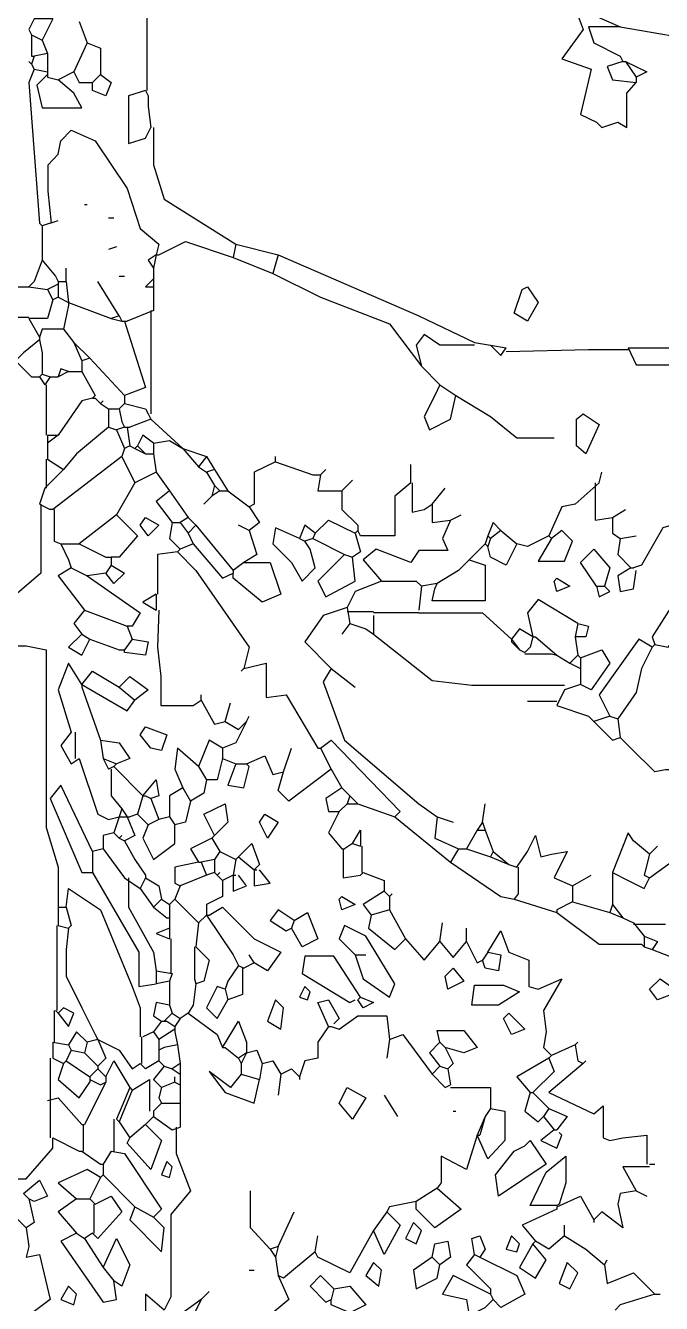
# Model space of a CAD drawing. Header units: metres. Extents: x -3.5 to 3.6, y -0.1 to 12.6.
# Drawn here: x -0.231 to 1.596, y 2.701 to 6.374 of the extents above; entities that cross this region are included whole.
import ezdxf

# ---------------------------------------------------------------- set-up
doc = ezdxf.new("R2010")
doc.units = ezdxf.units.M
doc.header["$LTSCALE"] = 0.2

msp = doc.modelspace()

# ---------------------------------------------------------------- linework, layer by layer
at = {"linetype": 'Continuous', "flags": 128}
for points in [[(0.6248, 6.618), (0.5182, 6.618), (0.5029, 6.5837), (0.4724, 6.618), (0.1676, 6.618), (0.1219, 6.5837), (0.1181, 6.4008), (0.1181, 6.1874)], [(-0.1524, 6.3932), (-0.2057, 6.3932), (-0.221, 6.3627)], [(-0.1524, 6.3932), (-0.1829, 6.3322)], [(1.3487, 6.4237), (1.3716, 6.3627), (1.3106, 6.2789), (1.3945, 6.2484), (1.364, 6.1189), (1.4097, 6.096), (1.4249, 6.0808), (1.4707, 6.096), (1.4973, 6.0808), (1.4973, 6.1798), (1.524, 6.2103)], [(1.3564, 6.4237), (1.4783, 6.3703)], [(-0.221, 6.3627), (-0.2134, 6.3475)], [(-0.0762, 6.3856), (-0.0533, 6.3246)], [(1.4783, 6.3703), (1.3868, 6.3703), (1.4021, 6.3246), (1.4783, 6.2865), (1.4859, 6.2713)], [(1.4783, 6.3703), (1.745, 6.3246)], [(-0.2134, 6.3475), (-0.2134, 6.2865), (-0.2057, 6.2865)], [(-0.2134, 6.3475), (-0.1829, 6.3322)], [(-0.1829, 6.3322), (-0.1676, 6.2941)], [(-0.0533, 6.3246), (-0.0914, 6.2408)], [(-0.0533, 6.3246), (-0.0152, 6.3094), (-0.0152, 6.2332)], [(-0.2057, 6.2865), (-0.2134, 6.2636)], [(-0.1676, 6.2941), (-0.2057, 6.2865)], [(-0.1676, 6.2941), (-0.1676, 6.2408)], [(-0.2134, 6.2636), (-0.221, 6.2713)], [(-0.2057, 6.2484), (-0.221, 6.2103), (-0.1905, 5.8064), (-0.1829, 5.7988)], [(-0.2134, 6.2636), (-0.2057, 6.2484)], [(-0.2057, 6.2484), (-0.1676, 6.2408)], [(1.4859, 6.2713), (1.4402, 6.256), (1.4554, 6.2179), (1.524, 6.2103)], [(1.4859, 6.2713), (1.4935, 6.2713)], [(1.4935, 6.2713), (1.524, 6.2255)], [(1.4935, 6.2713), (1.5545, 6.2408), (1.524, 6.2255)], [(-0.1676, 6.2332), (-0.1981, 6.2027), (-0.1829, 6.1379), (-0.0686, 6.1379), (-0.0914, 6.1798), (-0.1372, 6.2179)], [(-0.1676, 6.2408), (-0.1676, 6.2332)], [(-0.1676, 6.2332), (-0.1676, 6.2255)], [(-0.1676, 6.2255), (-0.1372, 6.2179)], [(-0.0914, 6.2408), (-0.1372, 6.2179)], [(-0.0914, 6.2408), (-0.0762, 6.2103), (-0.0381, 6.2103)], [(-0.0152, 6.2332), (0.0152, 6.2103), (0, 6.1722), (-0.0381, 6.1874), (-0.0381, 6.2103)], [(-0.0152, 6.2332), (-0.0381, 6.2103)], [(1.524, 6.2255), (1.524, 6.2103)], [(0.1143, 6.1874), (0.0648, 6.1722), (0.0648, 6.035), (0.1143, 6.0503), (0.1295, 6.0808)], [(0.1143, 6.1874), (0.1219, 6.1722)], [(0.1219, 6.1722), (0.1219, 6.1417)], [(0.1219, 6.1722), (0.1219, 6.1417)], [(0.1219, 6.1417), (0.1295, 6.0808)], [(-0.1562, 5.8064), (-0.1657, 5.8979), (-0.1657, 5.9741), (-0.1372, 6.0046), (-0.1295, 6.0427), (-0.0991, 6.0731), (-0.0305, 6.0427), (0.061, 5.9055), (0.0991, 5.7912), (0.1524, 5.7455), (0.1448, 5.715)], [(0.1372, 6.0808), (0.1372, 5.9741), (0.1676, 5.875), (0.3734, 5.7455)], [(-0.061, 5.8598), (-0.0533, 5.8598)], [(-0.16, 5.8064), (-0.1829, 5.7988)], [(-0.16, 5.8064), (-0.1372, 5.8141)], [(0.0076, 5.8217), (0.0229, 5.8217)], [(-0.1829, 5.7988), (-0.1829, 5.6998)], [(0.0305, 5.7379), (0.0076, 5.7302)], [(0.1524, 5.715), (0.2286, 5.7531), (0.3658, 5.7074)], [(0.3734, 5.7455), (0.3658, 5.7074)], [(0.3734, 5.7455), (0.4953, 5.715)], [(-0.1829, 5.6998), (-0.2057, 5.6388), (-0.221, 5.6236)], [(-0.1829, 5.6998), (-0.1448, 5.654), (-0.1372, 5.6388)], [(0.1448, 5.715), (0.1219, 5.6998), (0.1372, 5.6769)], [(0.1448, 5.715), (0.1372, 5.6769)], [(0.1448, 5.715), (0.1524, 5.715)], [(0.3658, 5.7074), (0.4801, 5.6617)], [(0.4953, 5.715), (0.4801, 5.6617)], [(0.4953, 5.715), (0.8992, 5.5397), (1.0592, 5.4635)], [(-0.1143, 5.6388), (-0.1143, 5.6769)], [(0.1372, 5.6769), (0.1372, 5.6464)], [(0.4801, 5.6617), (0.6172, 5.5931), (0.8153, 5.5169), (0.9068, 5.395)], [(-0.2819, 5.6236), (-0.221, 5.6236)], [(-0.221, 5.6236), (-0.1676, 5.6159)], [(-0.1372, 5.6312), (-0.1676, 5.6159)], [(-0.1372, 5.6388), (-0.1143, 5.6388)], [(-0.1372, 5.6388), (-0.1372, 5.6312)], [(-0.1372, 5.6312), (-0.1372, 5.6236)], [(-0.1372, 5.6236), (-0.1372, 5.5931)], [(-0.1143, 5.6388), (-0.1067, 5.5778)], [(0.0381, 5.5397), (-0.0229, 5.6388)], [(0.0381, 5.654), (0.0533, 5.654)], [(0.1372, 5.6464), (0.1143, 5.6236), (0.1372, 5.6236)], [(0.1372, 5.6464), (0.1372, 5.6236)], [(0.1372, 5.6236), (0.1372, 5.555)], [(1.2116, 5.6236), (1.2421, 5.5778), (1.2116, 5.5245), (1.1735, 5.5474), (1.1963, 5.6159), (1.2116, 5.6236)], [(-0.1524, 5.5855), (-0.1676, 5.5321), (-0.221, 5.5321)], [(-0.1676, 5.6159), (-0.1524, 5.5855)], [(-0.1372, 5.5931), (-0.1524, 5.5855)], [(-0.1372, 5.5931), (-0.1067, 5.5778)], [(-0.1067, 5.5702), (-0.1219, 5.5016)], [(-0.1067, 5.5778), (-0.1067, 5.5702)], [(-0.1067, 5.5778), (0.0152, 5.5321)], [(0.1372, 5.555), (0.061, 5.5245)], [(0.1295, 5.555), (0.1295, 5.2578)], [(-0.442, 5.5359), (-0.221, 5.5359)], [(-0.221, 5.5321), (-0.1905, 5.4788)], [(0.0381, 5.5397), (0.0152, 5.5321)], [(0.0152, 5.5321), (0.0457, 5.5245)], [(0.0381, 5.5397), (0.0457, 5.5245)], [(0.0457, 5.5245), (0.0533, 5.5245)], [(0.0533, 5.5245), (0.061, 5.5245)], [(0.0533, 5.5245), (0.1143, 5.334), (0.0533, 5.3111)], [(-0.1219, 5.5016), (-0.1829, 5.5016), (-0.1905, 5.4788)], [(-0.1905, 5.4788), (-0.1905, 5.4712)], [(-0.1219, 5.5016), (-0.0914, 5.4635)], [(1.0592, 5.4559), (0.9601, 5.4559), (0.9144, 5.4864), (0.8915, 5.4559), (0.9068, 5.395)], [(-0.1905, 5.4712), (-0.2362, 5.4331), (-0.2591, 5.4102), (-0.2134, 5.3645), (-0.1905, 5.3645)], [(-0.1905, 5.4712), (-0.1829, 5.4331), (-0.1829, 5.3721)], [(-0.0914, 5.4635), (-0.0457, 5.4178)], [(-0.0914, 5.4635), (-0.0686, 5.4102)], [(1.0592, 5.4635), (1.1049, 5.4559)], [(1.1049, 5.4559), (1.1506, 5.4483)], [(1.1049, 5.4559), (1.1354, 5.4254), (1.1506, 5.4483)], [(1.1506, 5.4369), (1.3868, 5.4426), (1.5011, 5.4426)], [(1.5011, 5.4483), (1.6612, 5.4483), (1.6916, 5.4331)], [(1.5011, 5.4483), (1.524, 5.3988), (1.6535, 5.3988), (1.6688, 5.4254), (1.6916, 5.4254)], [(-0.0457, 5.4178), (-0.0686, 5.4102)], [(-0.0686, 5.4102), (-0.0686, 5.3797)], [(-0.0457, 5.4178), (0.0533, 5.3111)], [(-0.1829, 5.3721), (-0.1905, 5.3645)], [(-0.1905, 5.3645), (-0.1753, 5.3416)], [(-0.1829, 5.3721), (-0.16, 5.3645)], [(-0.16, 5.3645), (-0.1753, 5.3416)], [(-0.16, 5.3645), (-0.1372, 5.3645)], [(-0.1067, 5.3797), (-0.1295, 5.3873), (-0.1372, 5.3645)], [(-0.1067, 5.3797), (-0.1372, 5.3645)], [(-0.1067, 5.3797), (-0.0686, 5.3797)], [(-0.0686, 5.3797), (-0.0305, 5.3111), (-0.0381, 5.3035)], [(0.9068, 5.395), (0.9601, 5.3416)], [(-0.1715, 5.3416), (-0.1715, 5.1968)], [(0.9601, 5.3416), (0.9449, 5.3111), (0.9144, 5.2502), (0.9296, 5.2121), (0.9906, 5.2426), (1.0058, 5.3111)], [(0.9601, 5.3416), (1.0058, 5.3111)], [(-0.0686, 5.2959), (-0.1372, 5.1968)], [(-0.0381, 5.3035), (-0.0686, 5.2959)], [(-0.0381, 5.3035), (-0.0686, 5.2959)], [(-0.0381, 5.3035), (-0.0305, 5.3035)], [(-0.0305, 5.3035), (-0.0152, 5.2883)], [(-0.0152, 5.2883), (-0.0076, 5.2959)], [(0.0533, 5.3111), (0.0533, 5.2883)], [(1.0058, 5.3111), (1.1049, 5.2502), (1.1811, 5.1892), (1.2878, 5.1892)], [(-0.0152, 5.2883), (0.0076, 5.273)], [(0.0076, 5.273), (0.0381, 5.273)], [(0.0076, 5.273), (0.0076, 5.2197)], [(0.0533, 5.2883), (0.0381, 5.273)], [(0.0381, 5.273), (0.0457, 5.2349), (0.0533, 5.2197)], [(0.0533, 5.2883), (0.1143, 5.273), (0.1219, 5.2578)], [(0.1219, 5.2578), (0.1295, 5.2426)], [(1.3716, 5.2578), (1.4173, 5.2273), (1.3792, 5.1435), (1.3526, 5.1664), (1.3526, 5.2426), (1.3716, 5.2578)], [(0.0076, 5.2197), (-0.0838, 5.1435), (-0.1219, 5.0978)], [(0.0076, 5.2197), (0.0305, 5.2121)], [(0.0533, 5.2197), (0.0305, 5.2121)], [(0.0533, 5.2197), (0.061, 5.2197)], [(0.061, 5.2197), (0.0686, 5.2197)], [(0.061, 5.2197), (0.0686, 5.1664)], [(0.1295, 5.2426), (0.0686, 5.2197)], [(0.1295, 5.2426), (0.221, 5.1587)], [(-0.1676, 5.1968), (-0.1372, 5.1968)], [(-0.1676, 5.1968), (-0.1676, 5.174)], [(-0.1372, 5.1968), (-0.1676, 5.174)], [(0.0305, 5.2121), (0.0533, 5.1587)], [(0.1372, 5.174), (0.1067, 5.1968), (0.0914, 5.1664)], [(0.1372, 5.174), (0.1829, 5.1816), (0.221, 5.1587)], [(-0.1676, 5.174), (-0.1676, 5.1283)], [(0.0533, 5.1587), (0.0457, 5.1359)], [(0.0686, 5.1664), (0.0533, 5.1587)], [(0.0686, 5.1664), (0.0838, 5.1587)], [(0.0914, 5.1664), (0.0838, 5.1587)], [(0.0838, 5.1587), (0.1143, 5.1435)], [(0.0914, 5.1664), (0.1143, 5.1435)], [(0.1143, 5.1435), (0.1372, 5.1435)], [(0.1372, 5.174), (0.1372, 5.1435)], [(0.1372, 5.1435), (0.1448, 5.0902)], [(0.221, 5.1587), (0.2896, 5.1359)], [(0.221, 5.1587), (0.2667, 5.1054)], [(-0.1715, 5.1283), (-0.1715, 5.0444)], [(-0.1676, 5.1283), (-0.1219, 5.0978)], [(0.0457, 5.1359), (-0.1524, 4.9835), (-0.16, 4.9835)], [(0.0457, 5.1359), (0.0838, 5.0597)], [(0.2896, 5.1359), (0.2667, 5.1054)], [(0.2667, 5.1054), (0.2896, 5.0902)], [(0.2896, 5.1359), (0.3124, 5.0978)], [(0.4877, 5.1206), (0.4267, 5.0902), (0.4267, 4.9987), (0.4115, 4.9911)], [(0.4877, 5.1206), (0.4877, 5.1359)], [(0.4877, 5.1206), (0.5944, 5.0825), (0.6172, 5.0825)], [(0.8763, 5.0597), (0.8763, 5.113)], [(-0.1219, 5.0978), (-0.1753, 5.0444)], [(0.1448, 5.0902), (0.0838, 5.0597)], [(0.1448, 5.0902), (0.1829, 5.0368)], [(0.3124, 5.0978), (0.2896, 5.0902)], [(0.2896, 5.0902), (0.3124, 5.0521)], [(0.3124, 5.0978), (0.3505, 5.0368)], [(0.6172, 5.0825), (0.6096, 5.0368), (0.6782, 5.0368)], [(0.6172, 5.0825), (0.6325, 5.0978)], [(1.4173, 5.0597), (1.4249, 5.0902)], [(-0.1753, 5.0444), (-0.1905, 4.9987)], [(0.0838, 5.0597), (0.0305, 4.9682)], [(0.1829, 5.0368), (0.1448, 5.0063), (0.1905, 4.9454)], [(0.1829, 5.0368), (0.2362, 4.9606)], [(0.3124, 5.0521), (0.3048, 5.0216)], [(0.3277, 5.0368), (0.3048, 5.0216)], [(0.3124, 5.0521), (0.3277, 5.0368)], [(0.3277, 5.0368), (0.3505, 5.0368)], [(0.3505, 5.0368), (0.4115, 4.9911)], [(0.6782, 5.0368), (0.7087, 5.0673)], [(0.6782, 5.0368), (0.6782, 4.9835), (0.7239, 4.9378), (0.7239, 4.9225)], [(0.8763, 5.0597), (0.8306, 5.0216), (0.8306, 4.9073), (0.7315, 4.9073), (0.7239, 4.9225)], [(0.8801, 5.0597), (0.8801, 4.9759), (0.9144, 4.9835), (0.9373, 4.9987)], [(0.9373, 4.9987), (0.9754, 5.0444)], [(1.4173, 5.0597), (1.3487, 4.9987), (1.3106, 4.9911), (1.2725, 4.9073)], [(1.4059, 5.0597), (1.4059, 4.953), (1.4554, 4.9606)], [(-0.1867, 4.9987), (-0.1867, 4.8006), (-0.2743, 4.7244)], [(-0.1905, 4.9987), (-0.16, 4.9835)], [(0.3048, 5.0216), (0.2819, 4.9987)], [(0.9373, 4.9987), (0.9373, 4.9454), (0.9906, 4.953)], [(-0.1486, 4.9835), (-0.1486, 4.892), (-0.1295, 4.8844)], [(0.0305, 4.9682), (-0.0762, 4.8844)], [(0.0305, 4.9682), (0.0914, 4.9073), (0.0381, 4.8463), (0.0152, 4.8463)], [(0.1143, 4.9606), (0.1524, 4.9378), (0.1219, 4.9073), (0.0991, 4.9378), (0.1143, 4.9606)], [(0.2362, 4.9606), (0.2134, 4.9454)], [(0.2362, 4.9606), (0.2591, 4.9378)], [(0.4115, 4.9911), (0.442, 4.9454), (0.4115, 4.9225)], [(0.9906, 4.953), (1.0211, 4.9682)], [(1.4554, 4.9606), (1.4935, 4.9835)], [(1.4554, 4.9606), (1.4554, 4.9149), (1.4783, 4.8997)], [(0.1905, 4.9454), (0.1829, 4.8997), (0.2134, 4.8692)], [(0.1905, 4.9454), (0.2134, 4.9454)], [(0.2134, 4.9454), (0.2362, 4.9149)], [(0.2591, 4.9378), (0.2362, 4.9149)], [(0.2591, 4.9378), (0.3658, 4.8082)], [(0.4115, 4.9225), (0.381, 4.9378)], [(0.4115, 4.9225), (0.4343, 4.8539), (0.3962, 4.8311)], [(0.5563, 4.8997), (0.4877, 4.9301), (0.4801, 4.8844), (0.5334, 4.8311), (0.5639, 4.7777), (0.602, 4.8158), (0.5867, 4.8692), (0.5715, 4.892)], [(0.602, 4.9149), (0.5715, 4.9378), (0.5563, 4.8997)], [(0.602, 4.9149), (0.6401, 4.953), (0.7163, 4.9149)], [(0.7239, 4.9225), (0.7163, 4.9149)], [(0.9906, 4.953), (0.9677, 4.8997), (0.983, 4.8654), (0.8992, 4.8654), (0.8763, 4.8311), (0.7772, 4.8692), (0.7391, 4.8387), (0.7925, 4.7777)], [(1.1354, 4.9225), (1.1125, 4.9454), (1.0973, 4.9073)], [(1.1354, 4.9225), (1.1049, 4.8997)], [(1.1354, 4.9225), (1.1811, 4.8844)], [(1.2802, 4.8997), (1.2421, 4.8349), (1.3183, 4.8349), (1.3411, 4.892), (1.3106, 4.9225), (1.2802, 4.8997)], [(1.6993, 4.8463), (1.6612, 4.8768), (1.6535, 4.9454), (1.6002, 4.9301), (1.5392, 4.8235), (1.5164, 4.8158)], [(0.2362, 4.9149), (0.2515, 4.8844)], [(0.5563, 4.8997), (0.5715, 4.892)], [(0.5944, 4.8997), (0.5715, 4.892)], [(0.602, 4.9149), (0.5944, 4.8997)], [(0.5944, 4.8997), (0.6858, 4.8539)], [(0.7163, 4.9149), (0.7315, 4.8616), (0.7087, 4.8463)], [(1.0973, 4.9073), (1.0897, 4.8844)], [(1.0973, 4.9073), (1.1049, 4.8997)], [(1.1049, 4.8997), (1.0973, 4.8768)], [(1.2725, 4.9073), (1.2116, 4.8768), (1.1811, 4.8844)], [(1.2725, 4.9073), (1.2802, 4.8997)], [(1.4783, 4.8997), (1.4707, 4.8539), (1.5088, 4.8158)], [(1.4783, 4.8997), (1.524, 4.9073)], [(-0.1295, 4.8844), (-0.0762, 4.8844)], [(-0.1295, 4.8844), (-0.1067, 4.8387), (-0.0991, 4.8158)], [(-0.0762, 4.8844), (0, 4.8463), (0.0152, 4.8463)], [(0.2057, 4.8616), (0.1486, 4.8539), (0.1486, 4.7396)], [(0.2134, 4.8692), (0.2057, 4.8616)], [(0.2057, 4.8616), (0.2591, 4.8082), (0.4115, 4.5872), (0.3962, 4.5263)], [(0.2515, 4.8844), (0.2134, 4.8692)], [(0.2515, 4.8844), (0.3353, 4.7854), (0.3658, 4.8006)], [(0.6858, 4.8539), (0.6096, 4.7777), (0.6325, 4.732), (0.7163, 4.7777), (0.7087, 4.8463)], [(0.6858, 4.8539), (0.7087, 4.8463)], [(1.0897, 4.8844), (1.0439, 4.8387)], [(1.0897, 4.8844), (1.0973, 4.8768)], [(1.1811, 4.8844), (1.1506, 4.8235), (1.1049, 4.8463), (1.0973, 4.8768)], [(1.4097, 4.7625), (1.364, 4.8311), (1.4021, 4.8692), (1.4478, 4.8158), (1.4326, 4.7625)], [(-0.0991, 4.8158), (-0.1372, 4.793), (-0.061, 4.6939)], [(-0.0991, 4.8158), (-0.0533, 4.793)], [(0.0152, 4.8235), (0.0533, 4.8006), (0.0229, 4.7701), (0, 4.8006)], [(0.0152, 4.8235), (0, 4.8006)], [(0.0152, 4.8463), (0.0152, 4.8235)], [(0.3962, 4.8311), (0.3658, 4.8082)], [(0.3962, 4.8311), (0.4724, 4.8311), (0.5029, 4.7396), (0.4496, 4.7168), (0.3658, 4.7854), (0.3658, 4.8006)], [(1.0439, 4.8387), (1.0897, 4.8235), (1.0897, 4.7206), (0.9373, 4.7206), (0.9449, 4.7549), (0.9525, 4.7701)], [(1.0439, 4.8387), (1.0135, 4.8082)], [(1.0439, 4.8387), (1.0135, 4.8082)], [(1.5088, 4.8158), (1.4707, 4.793), (1.4783, 4.7473), (1.5164, 4.7549), (1.524, 4.8082)], [(1.5088, 4.8158), (1.5164, 4.8158)], [(0, 4.8006), (-0.0533, 4.793)], [(-0.0533, 4.793), (0.0991, 4.6863), (0.0762, 4.6482), (0.061, 4.6482)], [(0.3658, 4.8082), (0.3658, 4.8006)], [(0.7925, 4.7777), (0.7163, 4.7473), (0.6934, 4.7015)], [(0.7925, 4.7777), (0.8915, 4.7777), (0.9068, 4.7625)], [(1.0135, 4.8082), (0.9525, 4.7701)], [(1.2954, 4.7854), (1.3335, 4.7625), (1.2954, 4.7473), (1.2878, 4.7777), (1.2954, 4.7854)], [(0.1448, 4.7396), (0.1067, 4.7168), (0.1448, 4.6939)], [(0.1448, 4.7396), (0.1448, 4.6939)], [(0.9068, 4.7625), (0.8992, 4.6939)], [(0.9525, 4.7701), (0.9068, 4.7625)], [(1.4097, 4.7625), (1.4326, 4.7625)], [(1.4097, 4.7625), (1.4173, 4.732), (1.4478, 4.7473), (1.4326, 4.7625)], [(0.6934, 4.7015), (0.6248, 4.6787), (0.5715, 4.6025), (0.6477, 4.5263)], [(0.6934, 4.7015), (0.701, 4.6558)], [(1.3564, 4.6558), (1.2421, 4.7244), (1.2116, 4.6863), (1.2268, 4.6177)], [(1.5773, 4.5949), (1.6154, 4.5872), (1.6688, 4.6558), (1.6231, 4.7015), (1.5697, 4.6177), (1.5773, 4.5949)], [(-0.061, 4.6939), (-0.0914, 4.6558), (-0.0686, 4.6253)], [(-0.061, 4.6939), (0.061, 4.6482)], [(0.1524, 4.6939), (0.1486, 4.5872), (0.1581, 4.5034), (0.1581, 4.4196), (0.2515, 4.4196), (0.2743, 4.4348)], [(0.6934, 4.6901), (0.7696, 4.6901)], [(0.8992, 4.6863), (0.7696, 4.6863)], [(0.7696, 4.6787), (0.7696, 4.6253)], [(0.8992, 4.6863), (1.082, 4.6863), (1.1659, 4.6101)], [(0.061, 4.6482), (0.0762, 4.6101)], [(0.701, 4.6558), (0.6782, 4.6253)], [(0.701, 4.6558), (0.7468, 4.6406), (0.7696, 4.6253)], [(1.2268, 4.6177), (1.1887, 4.6406), (1.1659, 4.6101)], [(1.3564, 4.6558), (1.3487, 4.6177)], [(1.3564, 4.6558), (1.3868, 4.6482), (1.3792, 4.6177), (1.3487, 4.6177)], [(-0.0686, 4.6253), (-0.1067, 4.5872), (-0.0686, 4.5644), (-0.0457, 4.6101)], [(-0.0686, 4.6253), (-0.0457, 4.6101)], [(-0.0457, 4.6101), (0.0381, 4.5796), (0.0533, 4.5796)], [(0.0762, 4.6101), (0.1219, 4.6025), (0.1143, 4.5644), (0.0533, 4.572), (0.0533, 4.5796)], [(0.0762, 4.6101), (0.0533, 4.5796)], [(0.7696, 4.6253), (0.9373, 4.492), (1.0516, 4.4787), (1.3183, 4.4787)], [(1.1659, 4.6101), (1.1659, 4.6025)], [(1.1659, 4.6101), (1.1887, 4.5796)], [(1.1659, 4.6025), (1.1887, 4.5796)], [(1.2268, 4.6177), (1.2192, 4.5872), (1.204, 4.572)], [(1.2268, 4.6177), (1.2344, 4.6177)], [(1.2344, 4.6177), (1.2954, 4.5644)], [(1.3487, 4.6177), (1.3564, 4.5644)], [(1.5697, 4.5872), (1.5316, 4.6101), (1.4173, 4.4501), (1.4478, 4.3891)], [(1.5773, 4.5949), (1.5697, 4.5872)], [(-0.3581, 4.5911), (-0.2286, 4.5911), (-0.1715, 4.5796), (-0.1715, 4.0691), (-0.1372, 3.9548), (-0.1372, 3.8405)], [(1.1887, 4.5796), (1.204, 4.572)], [(1.204, 4.5682), (1.2802, 4.5682), (1.2954, 4.5644)], [(1.2954, 4.5644), (1.3335, 4.5415)], [(1.3564, 4.5644), (1.3335, 4.5415)], [(1.3564, 4.5644), (1.364, 4.5568)], [(1.364, 4.5568), (1.4249, 4.5796), (1.4478, 4.5415), (1.3945, 4.4653), (1.364, 4.4806)], [(1.364, 4.5568), (1.364, 4.5263)], [(1.5697, 4.5872), (1.5392, 4.5263), (1.524, 4.4577), (1.4707, 4.3815)], [(-0.0686, 4.4806), (-0.1067, 4.5415), (-0.1372, 4.4653), (-0.0991, 4.3434)], [(-0.0686, 4.4806), (-0.0381, 4.5187), (0.0381, 4.4729)], [(0.3962, 4.5263), (0.3886, 4.5187)], [(0.3962, 4.5263), (0.461, 4.5415), (0.461, 4.4425), (0.5182, 4.4501), (0.6096, 4.2977), (0.6172, 4.2977)], [(0.6477, 4.5263), (0.6248, 4.4882), (0.6858, 4.3205), (0.8992, 4.1377), (0.9525, 4.0996)], [(0.6477, 4.5263), (0.7163, 4.4729)], [(1.3335, 4.5415), (1.364, 4.5263)], [(1.364, 4.5263), (1.364, 4.4806)], [(0.0381, 4.4729), (0.0686, 4.5034), (0.1219, 4.4653), (0.0838, 4.4348)], [(-0.0686, 4.4806), (-0.0686, 4.4729)], [(-0.0686, 4.4806), (0.061, 4.4044), (0.0838, 4.4348)], [(-0.0686, 4.4729), (-0.0152, 4.3205)], [(0.0381, 4.4729), (0.0838, 4.4348)], [(0.2743, 4.4348), (0.2743, 4.4501)], [(1.3183, 4.4653), (1.2954, 4.4196)], [(1.364, 4.4806), (1.3183, 4.4653)], [(0.2743, 4.4348), (0.3124, 4.3663), (0.3429, 4.3739)], [(0.3429, 4.3739), (0.3581, 4.4272)], [(1.2954, 4.431), (1.2116, 4.431)], [(1.2954, 4.4196), (1.3868, 4.3891), (1.4021, 4.3739)], [(1.8517, 4.4272), (1.7907, 4.3663), (1.8136, 4.3053), (1.8136, 4.2329), (1.6916, 4.2348), (1.6078, 4.2348), (1.5773, 4.2291), (1.5088, 4.2977), (1.4783, 4.3282)], [(0.4039, 4.3739), (0.3734, 4.3129), (0.3353, 4.2977)], [(0.3429, 4.3739), (0.381, 4.351), (0.4039, 4.3739)], [(0.4039, 4.3739), (0.4115, 4.3891)], [(1.4478, 4.3891), (1.4021, 4.3739)], [(1.4021, 4.3739), (1.4554, 4.3205), (1.4783, 4.3282)], [(1.4478, 4.3891), (1.4707, 4.3815)], [(1.4707, 4.3815), (1.4783, 4.3282)], [(-0.0991, 4.3434), (-0.1295, 4.3053), (-0.0991, 4.252), (-0.0762, 4.2672)], [(-0.0876, 4.3434), (-0.0876, 4.2672)], [(0.1143, 4.3586), (0.1753, 4.3358), (0.16, 4.2901), (0.1295, 4.2977), (0.0991, 4.3358), (0.1143, 4.3586)], [(-0.0152, 4.3205), (-0.0076, 4.2672)], [(-0.0152, 4.3205), (0.0381, 4.3129), (0.0686, 4.2672), (0.0305, 4.252)], [(0.2667, 4.2443), (0.2057, 4.2977), (0.1981, 4.2367), (0.221, 4.1834)], [(0.3353, 4.2977), (0.2972, 4.3205), (0.2667, 4.2443)], [(0.3353, 4.2977), (0.3353, 4.2672)], [(0.5105, 4.2291), (0.5334, 4.2977)], [(0.6172, 4.2977), (0.6477, 4.3205), (0.8458, 4.1148), (0.8306, 4.0996)], [(0.6172, 4.2977), (0.6477, 4.2367)], [(-0.0762, 4.2672), (-0.0229, 4.1072), (0.0076, 4.0919), (0.0381, 4.0996)], [(-0.0076, 4.2672), (0.0305, 4.252)], [(-0.0076, 4.2672), (0.0076, 4.2367)], [(0.3353, 4.2672), (0.32, 4.2062), (0.2896, 4.2062)], [(0.3353, 4.2672), (0.3734, 4.252)], [(0.4039, 4.252), (0.4572, 4.2748), (0.4801, 4.2215), (0.5105, 4.2291)], [(0.0229, 4.2443), (0.0076, 4.2367)], [(0.0152, 4.2367), (0.0152, 4.1605), (0.0457, 4.1224)], [(0.0305, 4.252), (0.0229, 4.2443)], [(0.0229, 4.2443), (0.1067, 4.1605)], [(0.2667, 4.2443), (0.2896, 4.2062)], [(0.3734, 4.252), (0.3505, 4.191), (0.3962, 4.1834), (0.4115, 4.2443), (0.4039, 4.252)], [(0.3734, 4.252), (0.4039, 4.252)], [(0.6477, 4.2367), (0.5258, 4.1453), (0.4953, 4.1758), (0.5105, 4.2291)], [(0.6477, 4.2367), (0.6782, 4.1834)], [(-0.0381, 4.0005), (-0.1295, 4.191), (-0.16, 4.1529), (-0.0686, 3.9395), (-0.0381, 3.9395)], [(0.1067, 4.1605), (0.1448, 4.2062), (0.1524, 4.1605), (0.1295, 4.1529)], [(0.2896, 4.2062), (0.2819, 4.1681), (0.2438, 4.1453)], [(0.1067, 4.1605), (0.0914, 4.1072)], [(0.1067, 4.1605), (0.1143, 4.1605)], [(0.1143, 4.1605), (0.1295, 4.1529)], [(0.1295, 4.1529), (0.1524, 4.0919)], [(0.221, 4.1834), (0.1829, 4.1605), (0.1829, 4.0996)], [(0.221, 4.1834), (0.2438, 4.1453)], [(0.6782, 4.1834), (0.6325, 4.1529), (0.6401, 4.1148), (0.6706, 4.1148)], [(0.6782, 4.1834), (0.701, 4.1605)], [(0.701, 4.1605), (0.6934, 4.1377)], [(0.701, 4.1605), (0.7239, 4.1377)], [(0.0457, 4.1224), (0.0381, 4.0996)], [(0.0457, 4.1224), (0.061, 4.0996)], [(0.2438, 4.1453), (0.2286, 4.0843), (0.1981, 4.0767)], [(0.3124, 4.0462), (0.2819, 4.1072), (0.3429, 4.1377), (0.3505, 4.0843), (0.3124, 4.0462)], [(0.6706, 4.1148), (0.6401, 4.0538), (0.6782, 4.0081), (0.6858, 4.0081)], [(0.6934, 4.1377), (0.6706, 4.1148)], [(0.6934, 4.1377), (0.7239, 4.1377)], [(0.7239, 4.1377), (0.8306, 4.0996)], [(1.082, 4.0843), (1.0897, 4.1377)], [(0.0381, 4.0996), (0.0229, 4.0538)], [(0.0381, 4.0996), (0.061, 4.0996)], [(0.061, 4.0996), (0.0838, 4.0462), (0.0533, 4.031)], [(0.061, 4.0996), (0.0686, 4.0996)], [(0.0914, 4.1072), (0.0686, 4.0996)], [(0.0914, 4.1072), (0.1219, 4.0767)], [(0.1524, 4.0919), (0.1219, 4.0767)], [(0.1829, 4.0996), (0.1524, 4.0919)], [(0.1829, 4.0996), (0.1981, 4.0767)], [(0.4572, 4.1072), (0.4953, 4.0843), (0.4648, 4.0386), (0.442, 4.0843), (0.4572, 4.1072)], [(0.8306, 4.0996), (0.9906, 3.97)], [(0.9525, 4.0996), (0.9449, 4.0386), (1.0135, 4.0081)], [(0.9525, 4.0996), (0.9982, 4.0843)], [(1.082, 4.0843), (1.0668, 4.0615)], [(1.082, 4.0843), (1.0897, 4.0615)], [(0.0229, 4.0538), (-0.0076, 4.0462), (-0.0076, 4.0081)], [(0.0229, 4.0538), (0.0381, 4.0386)], [(0.0381, 4.0386), (0.0457, 4.0462)], [(0.1219, 4.0767), (0.1067, 4.0386), (0.1372, 3.9776), (0.1981, 4.0234), (0.1981, 4.0767)], [(0.3124, 4.0462), (0.3048, 4.0386)], [(0.7087, 4.0234), (0.7315, 4.0615), (0.7315, 4.0157)], [(1.0668, 4.0615), (1.0363, 4.0081)], [(1.0668, 4.0615), (1.0897, 4.0615)], [(1.0897, 4.0615), (1.1125, 4.0005)], [(1.1811, 3.9548), (1.2116, 4.0005), (1.2344, 4.0462), (1.2497, 3.9853), (1.2802, 3.9929), (1.3259, 4.0005), (1.2878, 3.9243), (1.3411, 3.9014)], [(1.5621, 3.9929), (1.5164, 4.031), (1.5011, 4.0538), (1.4554, 3.9395)], [(-0.0076, 4.0081), (-0.0381, 4.0005)], [(-0.0076, 4.0081), (0.0533, 3.9243)], [(0.0381, 4.0386), (0.0533, 4.031)], [(0.0533, 4.031), (0.0838, 3.9776), (0.1143, 3.9319), (0.1143, 3.9243)], [(0.3048, 4.0386), (0.2438, 4.0081), (0.2667, 3.97)], [(0.3048, 4.0386), (0.3277, 4.0005)], [(0.381, 3.9853), (0.4191, 4.0234), (0.442, 3.9624), (0.4267, 3.9472)], [(0.682, 4.0081), (0.682, 3.9243), (0.7315, 3.9319), (0.7391, 3.9395)], [(0.7087, 4.0234), (0.6858, 4.0081)], [(0.7087, 4.0234), (0.7315, 4.0157)], [(0.7353, 4.0157), (0.7353, 3.9395)], [(1.0135, 4.0081), (0.9906, 3.97)], [(1.0135, 4.0081), (1.0363, 4.0081)], [(1.0363, 4.0081), (1.1049, 3.9853)], [(1.5621, 3.9929), (1.585, 4.0157)], [(-0.0381, 4.0005), (-0.0381, 3.9395)], [(0.2667, 3.97), (0.1981, 3.9548), (0.1981, 3.9091), (0.2134, 3.9014)], [(0.2667, 3.97), (0.2743, 3.97)], [(0.3124, 3.9776), (0.2743, 3.97)], [(0.2743, 3.97), (0.2896, 3.9319)], [(0.3277, 4.0005), (0.3124, 3.9776)], [(0.3124, 3.9776), (0.3124, 3.9395)], [(0.3277, 4.0005), (0.3734, 3.9776)], [(0.3734, 3.9776), (0.3658, 3.9319)], [(0.381, 3.9853), (0.3734, 3.9776)], [(0.381, 3.9853), (0.4267, 3.9472)], [(0.9906, 3.97), (1.1354, 3.871), (1.1735, 3.8633)], [(1.1125, 4.0005), (1.1049, 3.9853)], [(1.1049, 3.9853), (1.1582, 3.9624)], [(1.1125, 4.0005), (1.1582, 3.9624)], [(1.5621, 3.9929), (1.5469, 3.9319), (1.5621, 3.9243)], [(1.5621, 3.9243), (1.6459, 3.9853), (1.6459, 3.9929)], [(-0.0381, 3.9395), (0.0953, 3.7109), (0.0953, 3.6119), (0.1448, 3.6195)], [(0.2896, 3.9319), (0.2134, 3.9014)], [(0.3124, 3.9395), (0.2896, 3.9319)], [(0.3124, 3.9395), (0.32, 3.9319)], [(0.32, 3.9319), (0.3277, 3.9395)], [(0.32, 3.9319), (0.3353, 3.9167)], [(0.3658, 3.9319), (0.3353, 3.9167)], [(0.3658, 3.9319), (0.3734, 3.9319)], [(0.3658, 3.9319), (0.3658, 3.8862), (0.4039, 3.9014), (0.381, 3.9319)], [(0.4267, 3.9472), (0.4343, 3.9472)], [(0.4267, 3.9472), (0.4267, 3.9014), (0.4724, 3.9091), (0.442, 3.9472)], [(0.7391, 3.9395), (0.8001, 3.9167), (0.8001, 3.8862)], [(1.1582, 3.9624), (1.1811, 3.9548)], [(1.1849, 3.9548), (1.1849, 3.8786), (1.1735, 3.8633)], [(1.3411, 3.9014), (1.3945, 3.9319)], [(1.4554, 3.9395), (1.5011, 3.9167), (1.5469, 3.8938), (1.5621, 3.9243)], [(1.4554, 3.9395), (1.4554, 3.8481)], [(-0.1143, 3.8405), (-0.1067, 3.8938), (-0.0152, 3.8329), (0.0762, 3.6119), (0.0991, 3.5509), (0.0991, 3.4671)], [(0.0533, 3.9243), (0.0991, 3.8938)], [(0.0648, 3.9243), (0.0648, 3.8405), (0.1372, 3.7109), (0.1448, 3.6576)], [(0.1143, 3.9243), (0.0991, 3.8938)], [(0.0991, 3.8938), (0.1372, 3.8405)], [(0.1143, 3.9243), (0.1524, 3.9014), (0.16, 3.8633)], [(0.2134, 3.9014), (0.1981, 3.8633)], [(0.3353, 3.9167), (0.3353, 3.871), (0.2896, 3.8481), (0.2896, 3.8176)], [(1.3411, 3.9014), (1.3411, 3.8557)], [(0.16, 3.8633), (0.1372, 3.8405)], [(0.16, 3.8633), (0.1829, 3.8481)], [(0.1981, 3.8633), (0.1829, 3.8481)], [(0.1981, 3.8633), (0.2667, 3.7948)], [(0.6782, 3.871), (0.7163, 3.8481), (0.6782, 3.8329), (0.6706, 3.8633), (0.6782, 3.871)], [(0.8001, 3.8862), (0.7391, 3.8481), (0.762, 3.8176)], [(0.8001, 3.8862), (0.8153, 3.871)], [(0.8153, 3.871), (0.823, 3.8786)], [(0.8153, 3.871), (0.8153, 3.8329)], [(1.1735, 3.8633), (1.2954, 3.8252)], [(-0.1372, 3.8405), (-0.1143, 3.8405)], [(-0.1372, 3.8405), (-0.1372, 3.7871)], [(-0.1143, 3.8405), (-0.0991, 3.7871), (-0.1067, 3.7795)], [(0.1372, 3.8405), (0.1753, 3.81), (0.1829, 3.81)], [(0.1829, 3.8481), (0.1829, 3.81)], [(0.2972, 3.8176), (0.3353, 3.8405), (0.4267, 3.749), (0.5029, 3.7109), (0.4648, 3.6576), (0.4267, 3.6805)], [(0.541, 3.8024), (0.4953, 3.8329), (0.4724, 3.8024), (0.5182, 3.7719), (0.5334, 3.7795)], [(0.541, 3.8024), (0.5791, 3.8252), (0.6096, 3.749), (0.5639, 3.7262), (0.5334, 3.7795)], [(0.8153, 3.8329), (0.762, 3.8176)], [(0.8153, 3.8329), (0.8611, 3.749)], [(1.3411, 3.8557), (1.2954, 3.8329), (1.2954, 3.8252)], [(1.2954, 3.8252), (1.4173, 3.7338), (1.5392, 3.7338), (1.5469, 3.7262)], [(1.3411, 3.8557), (1.4478, 3.8252)], [(1.4554, 3.8481), (1.4478, 3.8252)], [(1.4478, 3.8252), (1.4859, 3.81)], [(1.4554, 3.8481), (1.4859, 3.81)], [(-0.141, 3.7871), (-0.141, 3.5433)], [(-0.1372, 3.7871), (-0.1067, 3.7795)], [(0.1829, 3.81), (0.1829, 3.7795)], [(0.2667, 3.7948), (0.2591, 3.7262)], [(0.2896, 3.8176), (0.2667, 3.7948)], [(0.2896, 3.8176), (0.2972, 3.8176)], [(0.2896, 3.8176), (0.3658, 3.7033), (0.381, 3.6728)], [(0.541, 3.8024), (0.5334, 3.7795)], [(0.7163, 3.7033), (0.7391, 3.6347), (0.8153, 3.5814), (0.8306, 3.6195), (0.7468, 3.7567), (0.6858, 3.7871), (0.6706, 3.749), (0.7163, 3.7033)], [(0.762, 3.8176), (0.7544, 3.7795), (0.8306, 3.7186), (0.8611, 3.749)], [(0.9601, 3.7414), (0.9677, 3.7948)], [(1.4859, 3.81), (1.5164, 3.7948)], [(1.5164, 3.7948), (1.5469, 3.7567)], [(1.5164, 3.791), (1.6078, 3.791)], [(-0.1067, 3.7795), (-0.1143, 3.7186), (-0.1143, 3.6424), (-0.0686, 3.5509), (-0.0305, 3.4747), (-0.0229, 3.4595)], [(0.1829, 3.7795), (0.1448, 3.7643), (0.1829, 3.749)], [(0.1829, 3.7795), (0.1829, 3.749)], [(0.1867, 3.749), (0.1867, 3.65)], [(0.8611, 3.749), (0.9144, 3.6881), (0.9601, 3.7414)], [(1.0363, 3.7414), (1.0363, 3.7795)], [(1.0973, 3.7109), (1.1354, 3.7719), (1.1582, 3.7109), (1.2154, 3.6881), (1.2154, 3.6119), (1.2421, 3.6043), (1.3106, 3.6347), (1.2573, 3.5433), (1.2649, 3.4823), (1.2573, 3.4366), (1.2802, 3.4138)], [(1.5469, 3.7567), (1.585, 3.7414), (1.5697, 3.7186)], [(1.5469, 3.7567), (1.5469, 3.7262)], [(0.2553, 3.7262), (0.2553, 3.6347), (0.2591, 3.6195)], [(0.2591, 3.7262), (0.2972, 3.6881), (0.2819, 3.6271), (0.2591, 3.6195)], [(0.9601, 3.7414), (0.9982, 3.6957), (1.0363, 3.7414)], [(1.0363, 3.7414), (1.0668, 3.6805), (1.082, 3.6881)], [(1.0973, 3.7109), (1.082, 3.6881)], [(1.0973, 3.7109), (1.1354, 3.7033), (1.1278, 3.6576), (1.0897, 3.6652), (1.082, 3.6881)], [(1.5469, 3.7262), (1.5697, 3.7186)], [(1.5697, 3.7186), (1.6688, 3.6805), (1.7374, 3.6043)], [(0.4267, 3.6805), (0.3962, 3.6652)], [(0.4267, 3.6805), (0.4115, 3.7033)], [(0.7315, 3.5814), (0.6553, 3.6995), (0.5715, 3.6995), (0.5639, 3.65), (0.701, 3.5662), (0.7163, 3.5738)], [(0.7163, 3.7033), (0.7468, 3.7033)], [(0.1448, 3.6576), (0.1448, 3.6195)], [(0.1448, 3.6576), (0.1905, 3.65)], [(0.1905, 3.65), (0.1829, 3.6271)], [(0.381, 3.6728), (0.3505, 3.6271), (0.3429, 3.6043)], [(0.3924, 3.6652), (0.3924, 3.589), (0.3505, 3.5738)], [(0.381, 3.6728), (0.3962, 3.6652)], [(0.9982, 3.6652), (1.0287, 3.6271), (0.983, 3.6043), (0.9754, 3.6424), (0.9982, 3.6652)], [(0.1829, 3.6271), (0.1448, 3.6195)], [(0.1829, 3.6271), (0.1829, 3.5585)], [(0.2591, 3.6195), (0.2515, 3.5585), (0.2362, 3.5357)], [(0.3429, 3.6043), (0.32, 3.6119), (0.2896, 3.5509), (0.32, 3.5204), (0.3505, 3.5738)], [(0.3429, 3.6043), (0.3505, 3.5738)], [(0.5715, 3.6119), (0.5563, 3.5814), (0.5791, 3.5738), (0.5867, 3.5966), (0.5715, 3.6119)], [(1.143, 3.6157), (1.1887, 3.5966), (1.1278, 3.5585), (1.0516, 3.5585), (1.0592, 3.6157), (1.143, 3.6157)], [(1.6459, 3.5966), (1.585, 3.5738), (1.5621, 3.6043), (1.5926, 3.6347), (1.6459, 3.5966)], [(0.1829, 3.5585), (0.1448, 3.5662), (0.1372, 3.5281), (0.16, 3.5128)], [(0.4877, 3.5738), (0.4648, 3.5128), (0.5029, 3.49), (0.5105, 3.5509), (0.4877, 3.5738)], [(0.6401, 3.4976), (0.6096, 3.5662), (0.6401, 3.5738), (0.6706, 3.5204), (0.6553, 3.5052)], [(0.7315, 3.5814), (0.7696, 3.5662), (0.7391, 3.5509), (0.7239, 3.5738)], [(0.7315, 3.5814), (0.7239, 3.5738)], [(-0.1486, 3.5433), (-0.1486, 3.4519)], [(-0.1448, 3.5433), (-0.1372, 3.5357)], [(-0.1372, 3.5357), (-0.1067, 3.4976), (-0.0914, 3.5357), (-0.1219, 3.5509), (-0.1372, 3.5357)], [(0.1905, 3.5357), (0.1676, 3.5128)], [(0.1829, 3.5585), (0.1905, 3.5357)], [(0.1905, 3.5357), (0.2134, 3.5204)], [(0.2362, 3.5357), (0.2134, 3.5204)], [(0.2362, 3.5357), (0.32, 3.4747), (0.3353, 3.4366)], [(0.6477, 3.4976), (0.6706, 3.49), (0.7239, 3.5281), (0.8077, 3.5281), (0.8153, 3.4595)], [(1.1582, 3.5357), (1.204, 3.49), (1.1659, 3.4747), (1.143, 3.5204), (1.1582, 3.5357)], [(0.16, 3.5128), (0.1372, 3.4823)], [(0.1981, 3.49), (0.1524, 3.4595)], [(0.16, 3.5128), (0.1676, 3.5128)], [(0.1676, 3.5128), (0.1753, 3.5128)], [(0.1753, 3.5128), (0.1981, 3.4976)], [(0.2134, 3.5204), (0.1981, 3.4976)], [(0.1981, 3.4976), (0.1981, 3.49)], [(0.1981, 3.49), (0.1981, 3.4823)], [(0.3353, 3.4366), (0.381, 3.5128), (0.4039, 3.4519), (0.4039, 3.4214)], [(0.6401, 3.4976), (0.6096, 3.4519), (0.6096, 3.4061), (0.5715, 3.3985), (0.5563, 3.3528)], [(0.6401, 3.4976), (0.6477, 3.4976)], [(-0.0533, 3.4519), (-0.0838, 3.4823), (-0.1067, 3.4442)], [(-0.0229, 3.4595), (-0.0533, 3.4519)], [(-0.0229, 3.4595), (0.0381, 3.429), (0.0762, 3.3757), (0.0991, 3.3909)], [(-0.0229, 3.4595), (0, 3.4061), (-0.0229, 3.3833)], [(0.1029, 3.4671), (0.1029, 3.3909)], [(0.1372, 3.4823), (0.1067, 3.4671)], [(0.1372, 3.4823), (0.1524, 3.4595)], [(0.1524, 3.4595), (0.1524, 3.429)], [(0.1981, 3.4823), (0.2057, 3.4442)], [(0.8153, 3.4595), (0.8077, 3.4061)], [(0.8153, 3.4595), (0.8534, 3.4747), (0.9373, 3.3604)], [(0.9601, 3.4519), (0.9525, 3.4862), (1.0287, 3.4862), (1.0668, 3.4366), (1.0287, 3.4214), (0.9754, 3.4366)], [(-0.1524, 3.4519), (-0.1067, 3.4442)], [(-0.1524, 3.4519), (-0.1524, 3.4061)], [(-0.0991, 3.429), (-0.1143, 3.3985)], [(-0.1067, 3.4442), (-0.0991, 3.429)], [(-0.0991, 3.429), (-0.061, 3.4214)], [(-0.0533, 3.4519), (-0.061, 3.4214)], [(-0.061, 3.4214), (-0.0229, 3.3833)], [(0.2057, 3.4442), (0.1676, 3.4366), (0.1524, 3.429)], [(0.1524, 3.429), (0.1524, 3.3985)], [(0.2057, 3.4442), (0.2134, 3.3909)], [(0.3353, 3.4366), (0.3429, 3.4366)], [(0.3429, 3.4366), (0.381, 3.4061)], [(0.4039, 3.4214), (0.381, 3.4061)], [(0.4039, 3.4214), (0.3886, 3.3909)], [(0.4039, 3.4214), (0.4343, 3.429), (0.4496, 3.3909)], [(0.9601, 3.4519), (0.9296, 3.4214), (0.9601, 3.3833)], [(0.9601, 3.4519), (0.9754, 3.4366)], [(0.9754, 3.4366), (0.9982, 3.3909), (0.983, 3.3757)], [(1.3487, 3.4442), (1.2802, 3.4138)], [(1.3487, 3.4442), (1.3564, 3.4519)], [(1.3487, 3.4442), (1.3564, 3.3985), (1.3716, 3.3909)], [(-0.16, 3.4061), (-0.16, 3.2842)], [(-0.1524, 3.4061), (-0.1219, 3.3909)], [(-0.1219, 3.3909), (-0.1372, 3.3452), (-0.0762, 3.2918), (-0.0457, 3.3376)], [(-0.1143, 3.3985), (-0.1219, 3.3909)], [(-0.1143, 3.3985), (-0.0457, 3.3528)], [(-0.0229, 3.3833), (-0.0229, 3.3757)], [(0, 3.3528), (0.0229, 3.3985), (0.0686, 3.3223)], [(0.1524, 3.3985), (0.1143, 3.3757), (0.0991, 3.3909)], [(0.1676, 3.3833), (0.1372, 3.3452), (0.16, 3.3223)], [(0.1524, 3.3985), (0.1676, 3.3833)], [(0.1676, 3.3833), (0.1905, 3.3757)], [(0.2134, 3.3909), (0.1905, 3.3757)], [(0.2134, 3.3909), (0.2134, 3.3604)], [(0.381, 3.4061), (0.3886, 3.3909)], [(0.3886, 3.3909), (0.3886, 3.3604)], [(0.4496, 3.3909), (0.442, 3.3452)], [(0.4496, 3.3909), (0.4801, 3.3985), (0.5029, 3.3604)], [(0.9601, 3.3833), (0.9373, 3.3604)], [(0.9601, 3.3833), (0.983, 3.3757)], [(1.2725, 3.4061), (1.1811, 3.3528), (1.2192, 3.3071)], [(1.2725, 3.4061), (1.2878, 3.368), (1.2268, 3.3071)], [(1.2802, 3.4138), (1.2725, 3.4061)], [(1.3716, 3.3909), (1.2725, 3.3071), (1.4021, 3.2461), (1.4288, 3.269), (1.4288, 3.1775), (1.4478, 3.1699), (1.4859, 3.1775), (1.5545, 3.1852), (1.5545, 3.1013)], [(1.3716, 3.3909), (1.3792, 3.3985)], [(-0.0229, 3.3757), (-0.0457, 3.3528)], [(-0.0457, 3.3528), (-0.0457, 3.3452)], [(-0.0457, 3.3452), (-0.0457, 3.3376)], [(-0.0457, 3.3452), (-0.0152, 3.3299), (0, 3.3376)], [(-0.0229, 3.3757), (0, 3.3528)], [(0, 3.3528), (0, 3.3376)], [(0.0762, 3.3147), (0.1257, 3.3452), (0.1257, 3.2537)], [(0.1905, 3.3757), (0.2134, 3.3604)], [(0.1981, 3.3376), (0.1981, 3.3528)], [(0.2134, 3.3604), (0.2134, 3.3299)], [(0.3886, 3.3604), (0.3581, 3.3223), (0.2972, 3.368), (0.3429, 3.3071), (0.4267, 3.2766), (0.442, 3.3452)], [(0.3886, 3.3604), (0.442, 3.3452)], [(0.5029, 3.3604), (0.4953, 3.2995)], [(0.5029, 3.3604), (0.5334, 3.3757), (0.5563, 3.3528)], [(0.5563, 3.3528), (0.5563, 3.3452)], [(0.9373, 3.3604), (0.9754, 3.3223), (0.9906, 3.3299)], [(0.983, 3.3757), (0.9906, 3.3299)], [(0, 3.3376), (-0.061, 3.2156)], [(0.0686, 3.3223), (0.0305, 3.2309)], [(0.0762, 3.3147), (0.0381, 3.2233)], [(0.0686, 3.3223), (0.0762, 3.3147)], [(0.16, 3.3223), (0.1524, 3.2918), (0.16, 3.2766)], [(0.1981, 3.3376), (0.16, 3.3223)], [(0.1981, 3.3376), (0.2134, 3.3299)], [(0.2134, 3.3299), (0.2134, 3.2766)], [(0.6934, 3.3223), (0.7468, 3.2918), (0.7087, 3.2309), (0.6706, 3.2766), (0.6934, 3.3223)], [(0.9906, 3.3223), (1.1049, 3.3223), (1.1049, 3.2614)], [(1.2192, 3.3071), (1.204, 3.2537), (1.2421, 3.2233), (1.2573, 3.2385)], [(1.2192, 3.3071), (1.2268, 3.3071)], [(1.2268, 3.3071), (1.2725, 3.2614)], [(-0.1676, 3.2842), (-0.1372, 3.2918), (-0.0686, 3.2156), (-0.061, 3.2156)], [(-0.16, 3.2842), (-0.16, 3.1775)], [(0.16, 3.2766), (0.1372, 3.2537)], [(0.16, 3.2766), (0.2134, 3.2766)], [(0.2134, 3.2766), (0.2134, 3.208)], [(0.8001, 3.2995), (0.8382, 3.2385)], [(0.1372, 3.2385), (0.1143, 3.2156)], [(0.1372, 3.2537), (0.1372, 3.2385)], [(0.1372, 3.2385), (0.1905, 3.2004), (0.2134, 3.208)], [(0.9982, 3.2537), (1.0058, 3.2537)], [(1.1049, 3.2614), (1.1468, 3.2537), (1.1468, 3.1699), (1.0973, 3.1166), (1.0668, 3.1852)], [(1.0897, 3.2385), (1.0668, 3.1852)], [(1.0897, 3.2385), (1.0744, 3.1852)], [(1.1049, 3.2614), (1.0897, 3.2385)], [(1.2725, 3.2614), (1.2573, 3.2385)], [(1.2573, 3.2385), (1.2878, 3.2004)], [(1.2725, 3.2614), (1.3259, 3.2385), (1.2954, 3.2004)], [(-0.3505, 3.2233), (-0.4115, 3.1471), (-0.3124, 3.0594), (-0.2286, 3.0594), (-0.1524, 3.1471), (-0.1524, 3.1775)], [(-0.0648, 3.2156), (-0.0648, 3.1394)], [(0.0229, 3.2309), (0.0229, 3.1394)], [(0.0305, 3.2309), (0.0381, 3.2233)], [(0.0381, 3.2233), (0.0686, 3.1775)], [(0.1143, 3.2156), (0.16, 3.1699), (0.1295, 3.0861), (0.061, 3.1623), (0.0686, 3.1775)], [(0.1143, 3.2156), (0.0686, 3.1775)], [(0.2019, 3.208), (0.2019, 3.1318), (0.2438, 3.0251), (0.1867, 2.9566), (0.1867, 2.7203), (0.1676, 2.6822)], [(1.2878, 3.2004), (1.2497, 3.1699), (1.2954, 3.1471), (1.3106, 3.1852), (1.303, 3.1928)], [(1.2878, 3.2004), (1.2954, 3.2004)], [(-0.1524, 3.1775), (-0.0762, 3.1394), (-0.0686, 3.1394)], [(1.0668, 3.1852), (1.0363, 3.0861), (0.9639, 3.1242), (0.9639, 3.048), (0.9525, 3.0328)], [(1.0668, 3.1852), (1.0744, 3.1852)], [(1.2192, 3.1699), (1.2649, 3.1013), (1.1278, 3.0099), (1.1201, 3.0709), (1.1735, 3.1394), (1.204, 3.1547), (1.2192, 3.1699)], [(-0.0686, 3.1394), (-0.0152, 3.1013), (-0.0076, 3.1013)], [(0.0152, 3.1394), (-0.0076, 3.1013)], [(0.0152, 3.1394), (0.0533, 3.1318), (0.16, 2.9718), (0.1372, 2.9489)], [(1.2954, 2.9832), (1.2192, 2.9832), (1.2649, 3.0785), (1.3221, 3.1242), (1.3221, 3.048), (1.303, 2.987), (1.2954, 2.9832)], [(-0.0152, 3.0632), (-0.0533, 3.0861), (-0.1372, 3.048), (-0.0838, 3.0023)], [(-0.0076, 3.1013), (-0.0076, 3.0709)], [(0.1753, 3.109), (0.16, 3.0709), (0.1829, 3.0632), (0.1905, 3.0937), (0.1753, 3.109)], [(1.5621, 3.0937), (1.4859, 3.0937), (1.524, 3.0251)], [(1.5621, 3.1013), (1.5773, 3.1013)], [(-0.2362, 3.0175), (-0.1905, 3.0556), (-0.1676, 3.0099), (-0.2057, 2.9947), (-0.221, 3.0023)], [(-0.0152, 3.0632), (-0.0457, 3.0023)], [(-0.0076, 3.0709), (-0.0152, 3.0632)], [(-0.0076, 3.0709), (0.0838, 2.9794)], [(-0.2362, 3.0175), (-0.221, 3.0023)], [(0.4724, 2.8575), (0.4153, 2.9185), (0.4153, 3.0251)], [(0.9525, 3.0328), (0.8915, 2.9947)], [(0.9525, 3.0328), (1.0211, 2.9718), (0.9449, 2.9185), (0.8915, 2.9718), (0.8915, 2.9947)], [(1.524, 3.0251), (1.4783, 3.0175), (1.4707, 2.987), (1.4859, 2.9185), (1.4249, 2.9642), (1.4021, 2.9413)], [(1.524, 3.0251), (1.5545, 3.0099)], [(-0.221, 3.0023), (-0.2057, 2.9337), (-0.2286, 2.9185)], [(-0.0838, 3.0023), (-0.1372, 2.9642), (-0.0838, 2.9032)], [(-0.0838, 3.0023), (-0.0457, 3.0023)], [(-0.0457, 3.0023), (-0.0305, 2.987)], [(-0.0305, 2.987), (0.0152, 3.0099), (0.0457, 2.9642), (-0.0229, 2.888), (-0.0381, 2.9032)], [(-0.0343, 2.987), (-0.0343, 2.9032)], [(0.0838, 2.9794), (0.0686, 2.9413), (0.16, 2.8499), (0.1676, 2.9185), (0.1372, 2.9489)], [(0.0838, 2.9794), (0.1372, 2.9489)], [(0.8915, 2.9947), (0.8534, 2.987), (0.8153, 2.9794), (0.8077, 2.9642)], [(1.2954, 2.9794), (1.364, 3.0099), (1.4021, 2.9413)], [(1.2954, 2.9794), (1.2954, 2.9718)], [(-0.2667, 2.9566), (-0.2286, 2.9185)], [(0.4953, 2.8651), (0.541, 2.9642)], [(0.8077, 2.9642), (0.7696, 2.9108)], [(0.8077, 2.9642), (0.8458, 2.9261), (0.8001, 2.8423), (0.7696, 2.9108)], [(1.2954, 2.9718), (1.1963, 2.9261), (1.2344, 2.8804)], [(1.4021, 2.9413), (1.4021, 2.9337)], [(-0.2286, 2.9185), (-0.221, 2.8651), (-0.2286, 2.8346)], [(-0.0838, 2.9032), (-0.1295, 2.8804), (-0.0076, 2.7051), (0.0305, 2.7127), (0.0229, 2.7661)], [(-0.0838, 2.9032), (-0.061, 2.888)], [(-0.0381, 2.9032), (-0.061, 2.888)], [(0.7696, 2.9108), (0.701, 2.7889), (0.6096, 2.8346), (0.602, 2.8499)], [(0.8839, 2.9337), (0.8611, 2.888), (0.8915, 2.8727), (0.9068, 2.9108), (0.8839, 2.9337)], [(1.3183, 2.8956), (1.3183, 2.9261)], [(-0.061, 2.888), (-0.0076, 2.8042)], [(-0.0076, 2.8042), (0.0305, 2.888), (0.0686, 2.8118), (0.0457, 2.7508), (0.0229, 2.7661)], [(0.4953, 2.8651), (0.4724, 2.8575)], [(0.4953, 2.8651), (0.4877, 2.8346)], [(0.602, 2.8499), (0.6096, 2.8956)], [(0.9373, 2.8346), (0.9449, 2.8727), (0.983, 2.8804), (0.9906, 2.8346), (0.9601, 2.8118)], [(1.0592, 2.8423), (1.0516, 2.888), (1.0744, 2.8956), (1.0897, 2.8575), (1.0744, 2.8346)], [(1.1659, 2.8956), (1.1506, 2.8575), (1.1811, 2.8499), (1.1887, 2.8727), (1.1659, 2.8956)], [(1.2268, 2.8727), (1.1887, 2.8042), (1.2344, 2.7737), (1.2649, 2.827), (1.2268, 2.8727)], [(1.2344, 2.8804), (1.2268, 2.8727)], [(1.3183, 2.8956), (1.2725, 2.8575), (1.2344, 2.8804)], [(1.3183, 2.8956), (1.3792, 2.8575), (1.4326, 2.8118)], [(-0.2286, 2.8346), (-0.1905, 2.8423), (-0.16, 2.7127), (-0.221, 2.667), (-0.2896, 2.5908)], [(0.4724, 2.8575), (0.4877, 2.8346)], [(0.4877, 2.8346), (0.4953, 2.7813)], [(0.602, 2.8499), (0.5105, 2.7737), (0.4953, 2.7813)], [(0.9373, 2.8346), (0.8839, 2.7965), (0.8915, 2.7432), (0.9525, 2.7737), (0.9601, 2.8118)], [(0.9373, 2.8346), (0.9601, 2.8118)], [(1.0592, 2.8423), (1.0363, 2.8118), (1.1049, 2.7432), (1.1049, 2.728)], [(1.0592, 2.8423), (1.0744, 2.8346)], [(1.0744, 2.8346), (1.1811, 2.7813), (1.204, 2.728), (1.1354, 2.6899), (1.1125, 2.7127)], [(-0.0076, 2.8042), (0.0229, 2.7661)], [(0.4115, 2.7965), (0.4267, 2.7965)], [(0.7696, 2.8194), (0.7468, 2.7813), (0.7849, 2.7508), (0.7925, 2.7965), (0.7696, 2.8194)], [(1.3259, 2.8194), (1.303, 2.7584), (1.3335, 2.7432), (1.3564, 2.7889), (1.3259, 2.8194)], [(1.4326, 2.8118), (1.4402, 2.827)], [(1.4326, 2.8118), (1.4402, 2.7584), (1.5164, 2.7889), (1.5773, 2.728)], [(0.4953, 2.7813), (0.5258, 2.7127), (0.4801, 2.6746)], [(0.6553, 2.7432), (0.6172, 2.7813), (0.5867, 2.7508), (0.6325, 2.7051), (0.6477, 2.7127)], [(1.1049, 2.728), (0.9982, 2.7813), (0.9677, 2.728), (1.0363, 2.7127), (1.0439, 2.667), (1.0897, 2.6899), (1.1125, 2.7127)], [(-0.1067, 2.7508), (-0.1295, 2.7127), (-0.0914, 2.6975), (-0.0838, 2.728), (-0.1067, 2.7508)], [(0.1676, 2.6822), (0.1143, 2.728), (0.1143, 2.6365), (0.1372, 2.606)], [(0.2743, 2.7127), (0.2972, 2.7356)], [(0.6553, 2.7432), (0.701, 2.7508), (0.7468, 2.6975), (0.701, 2.6746), (0.6477, 2.6975), (0.6477, 2.7127)], [(0.6553, 2.7432), (0.6477, 2.7127)], [(1.1049, 2.728), (1.1125, 2.7127)], [(1.5773, 2.728), (1.4783, 2.6975), (1.463, 2.6822)], [(1.5773, 2.728), (1.5926, 2.728)], [(0.2743, 2.7127), (0.1905, 2.6518), (0.1676, 2.6746)], [(0.2743, 2.7127), (0.2286, 2.6213), (0.2362, 2.606)]]:
    msp.add_lwpolyline(points, dxfattribs=at)

doc.saveas('drawing.dxf')
